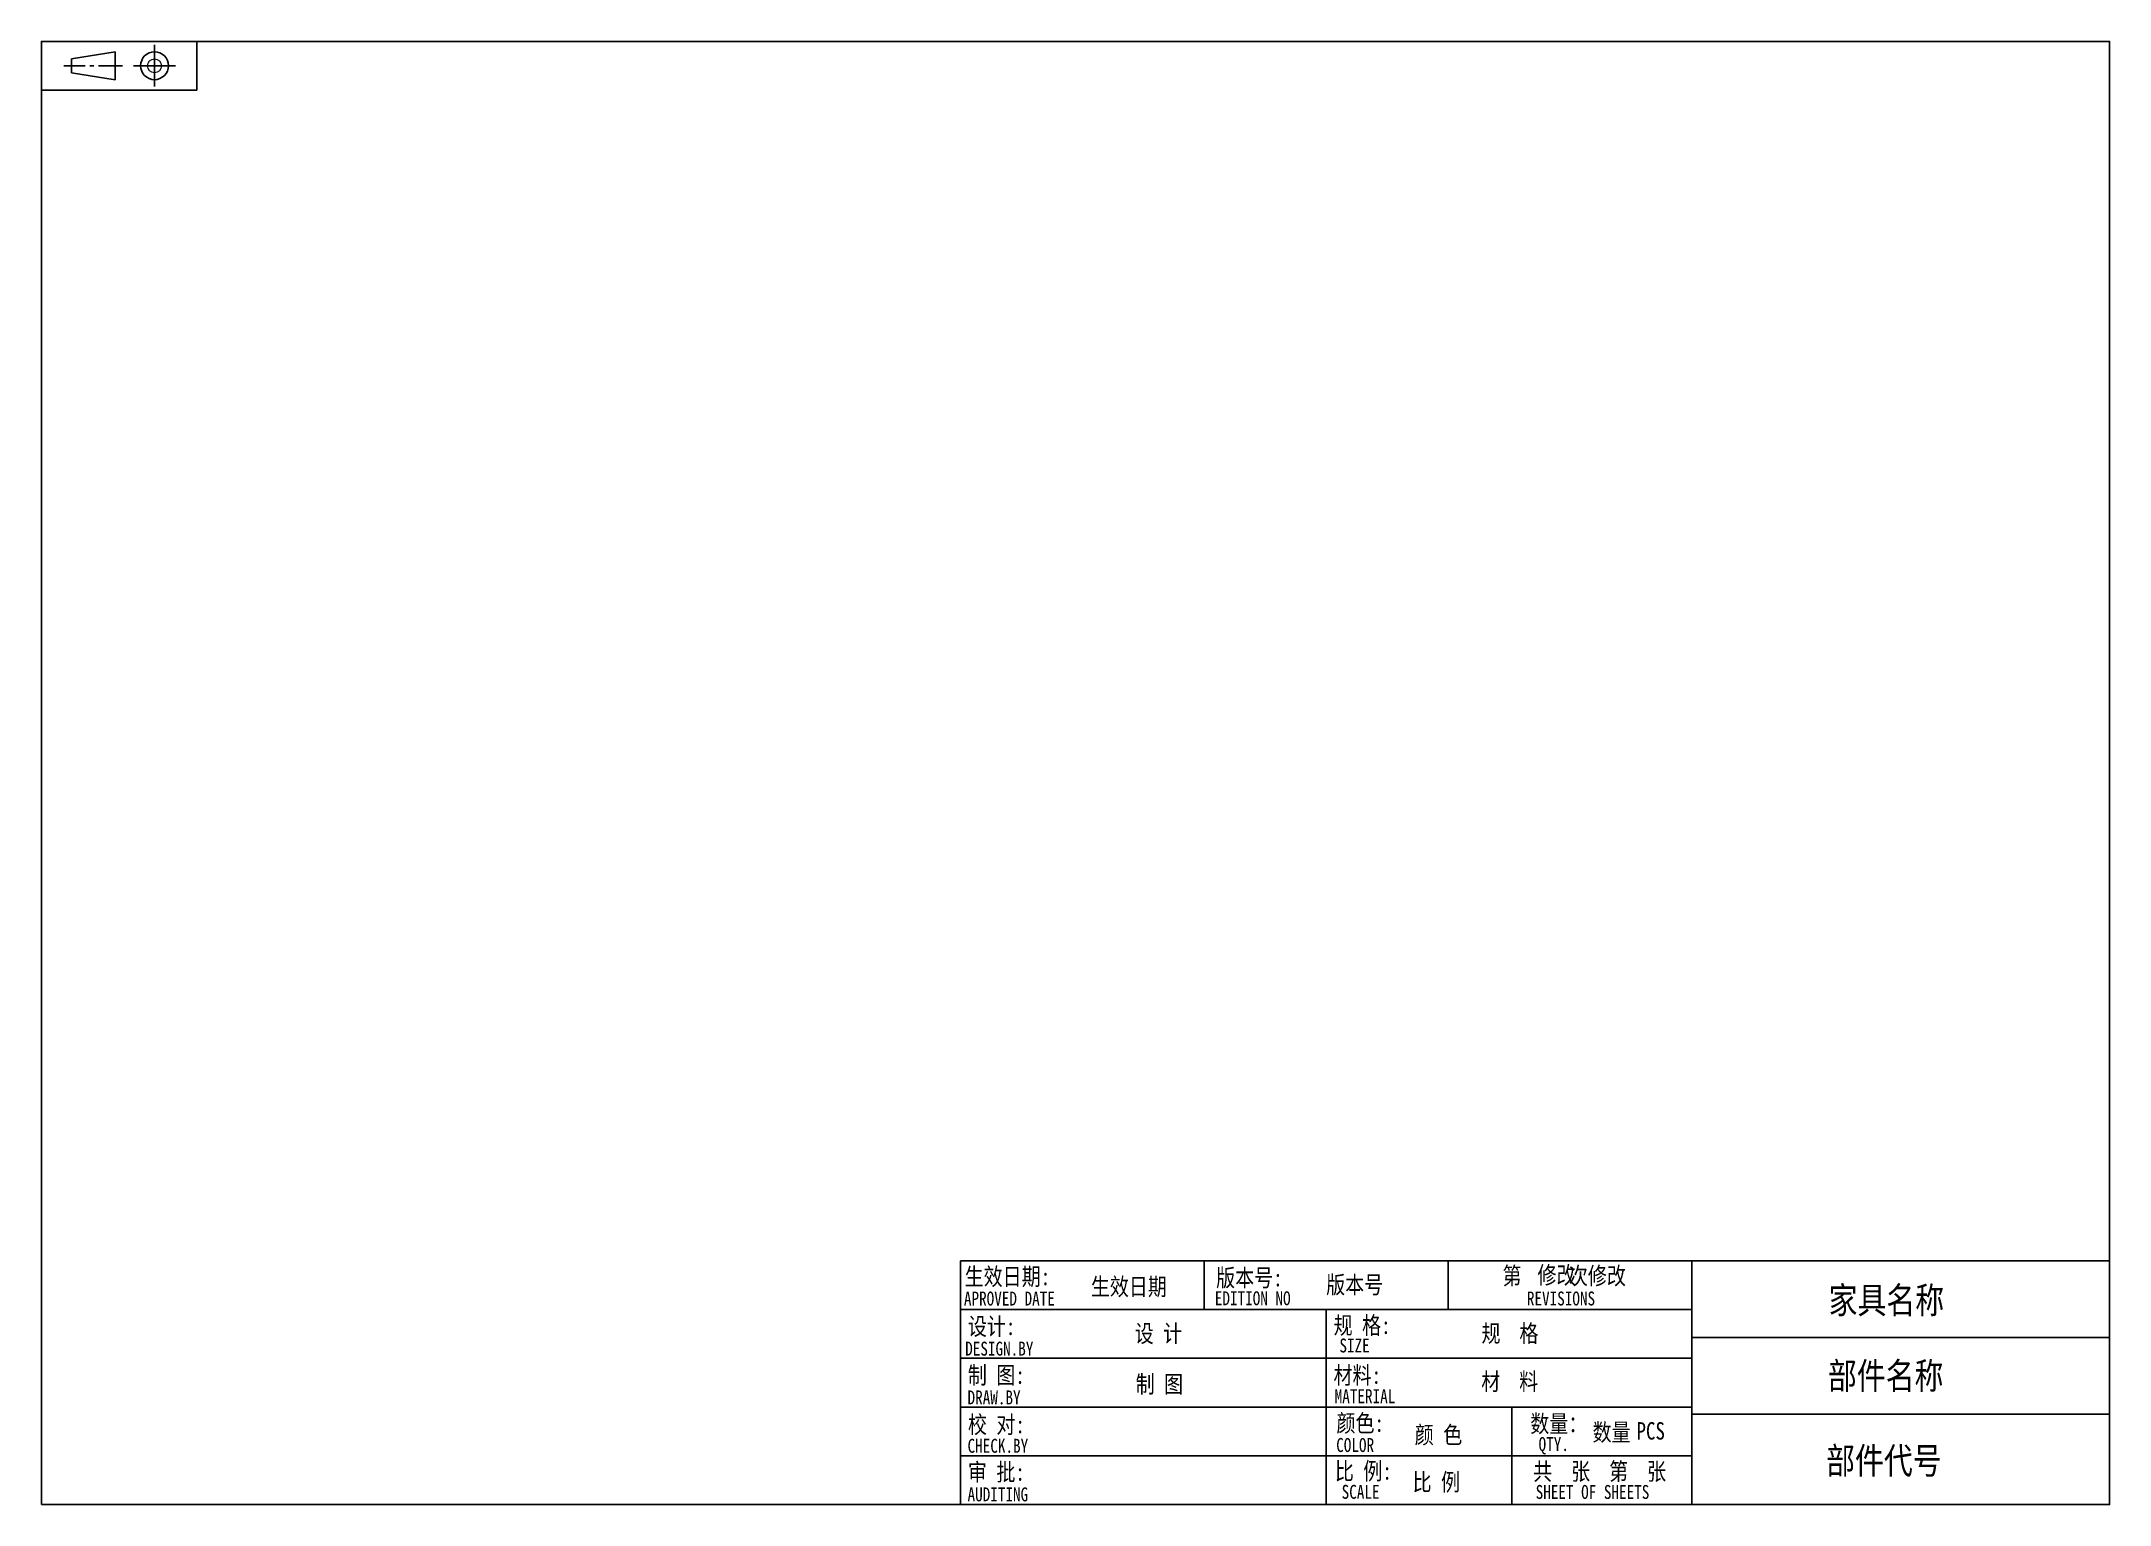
# Model space of a CAD drawing. Extents: x -350 to -53, y -323 to -113.
import ezdxf

# ---------------------------------------------------------------- set-up
doc = ezdxf.new("R2010")
doc.units = 0
doc.header["$LTSCALE"] = 100
doc.layers.get('0').update_dxf_attribs({"linetype": 'CONTINUOUS'})
doc.layers.add('DWGFRAME', color=7, linetype='CONTINUOUS')
doc.styles.add('HANZI', font='NSimSun.ttf', dxfattribs={"width": 0.8})

msp = doc.modelspace()

# ---------------------------------------------------------------- linework, layer by layer
at = {"color": 7, "lineweight": 25}
for p, q in [((-328.02, -112.66), (-328.02, -119.66)), ((-346.06, -115.16), (-339.77, -114.16)), ((-346.06, -117.16), (-346.06, -115.16)), ((-339.77, -118.16), (-339.77, -114.16)), ((-346.06, -117.16), (-339.77, -118.16)), ((-350.37, -119.66), (-328.02, -119.66))]:
    msp.add_line(p, q, dxfattribs=at)
at = {"color": 7, "linetype": 'Continuous', "ltscale": 0.5}
for p, q in [((-334.12, -119.16), (-334.12, -113.16)), ((-337.12, -116.16), (-331.12, -116.16))]:
    msp.add_line(p, q, dxfattribs=at)
at = {"color": 7, "linetype": 'Continuous'}
for p, q in [((-347.12, -116.16), (-344.07, -116.16)), ((-343.43, -116.16), (-342.81, -116.16)), ((-342.14, -116.16), (-338.73, -116.16))]:
    msp.add_line(p, q, dxfattribs=at)
at = {"color": 1}
msp.add_lwpolyline([(-350.37, -322.66), (-53.37, -322.66), (-53.37, -112.66), (-350.37, -112.66)], close=True, dxfattribs=at)
at = {"color": 7, "lineweight": 25}
msp.add_circle((-334.12, -116.16), 2, dxfattribs=at)
at = {"color": 7, "lineweight": 13}
msp.add_circle((-334.12, -116.16), 1, dxfattribs=at)
at = {"layer": 'DWGFRAME', "color": 1}
for p, q in [((-218.37, -287.66), (-218.37, -322.66)), ((-53.37, -287.66), (-218.37, -287.66))]:
    msp.add_line(p, q, dxfattribs=at)
at = {"layer": 'DWGFRAME', "color": 5}
for p, q in [((-183.37, -287.66), (-183.37, -294.66)), ((-148.37, -287.66), (-148.37, -294.66)), ((-113.37, -322.66), (-113.37, -287.66)), ((-113.37, -294.66), (-218.37, -294.66)), ((-165.87, -322.66), (-165.87, -294.66)), ((-113.37, -298.66), (-53.37, -298.66)), ((-113.37, -301.66), (-218.37, -301.66)), ((-113.37, -308.66), (-218.37, -308.66)), ((-139.21, -322.66), (-139.21, -308.66)), ((-113.37, -309.66), (-53.37, -309.66)), ((-113.37, -315.66), (-218.37, -315.66))]:
    msp.add_line(p, q, dxfattribs=at)

# ---------------------------------------------------------------- texts
at = {"color": 3, "char_height": 2, "width": 18.3959, "attachment_point": 1, "style": 'HANZI'}
for s, insert in [('APROVED DATE', (-217.89, -292.09)), ('EDITION NO', (-181.86, -292.05)), ('REVISIONS', (-137.05, -292.08)), ('DESIGN.BY', (-217.71, -299.28)), ('SIZE', (-163.97, -298.83)), ('DRAW.BY', (-217.37, -306.28)), ('MATERIAL', (-164.65, -306.11)), ('CHECK.BY', (-217.37, -313.22)), ('COLOR', (-164.43, -313.11)), ('QTY.', (-135.37, -312.97)), ('AUDITING', (-217.37, -320.19)), ('SCALE', (-163.65, -319.83)), ('SHEET OF SHEETS', (-135.79, -319.85))]:
    msp.add_mtext(s, dxfattribs=dict(at, insert=insert))
at = {"layer": 'DWGFRAME', "color": 3, "style": 'HANZI', "width": 0.8}
for s, p in [('生效日期:', (-217.78, -291.18)), ('版本号:', (-181.67, -291.35)), ('第     次修改', (-140.55, -291.07)), ('设计:', (-217.32, -298.33)), ('规 格:', (-164.8, -298.18)), ('制 图:', (-217.32, -305.33)), ('材料:', (-164.81, -305.34)), ('校 对:', (-217.32, -312.42)), ('颜色:', (-164.39, -312.22)), ('数量：', (-136.56, -312.3)), ('PCS', (-121.31, -313.33)), ('审 批:', (-217.32, -319.24)), ('比 例:', (-164.62, -319.09)), ('共  张  第  张', (-136.14, -319.14))]:
    msp.add_text(s, height=2.5, dxfattribs=at).set_placement(p)
at = {"layer": 'DWGFRAME', "color": 200, "style": 'HANZI', "width": 0.8}
for s, height, p in [('生效日期', 2.5, (-199.66, -292.63)), ('版本号', 2.5, (-165.87, -292.36)), ('修改', 2.5, (-135.52, -290.97)), ('家具名称', 3.8, (-93.72, -295.23)), ('设 计', 2.5, (-193.36, -299.36)), ('规  格', 2.5, (-143.57, -299.34)), ('部件名称', 3.8, (-93.82, -306.08)), ('制 图', 2.5, (-193.23, -306.62)), ('材  料', 2.5, (-143.6, -306.24)), ('颜 色', 2.5, (-153.15, -313.89)), ('数量', 2.5, (-127.62, -313.52)), ('部件代号', 3.8, (-94.08, -318.26)), ('比 例', 2.5, (-153.46, -320.67))]:
    msp.add_text(s, height=height, dxfattribs=at).set_placement(p)

doc.saveas('drawing.dxf')
